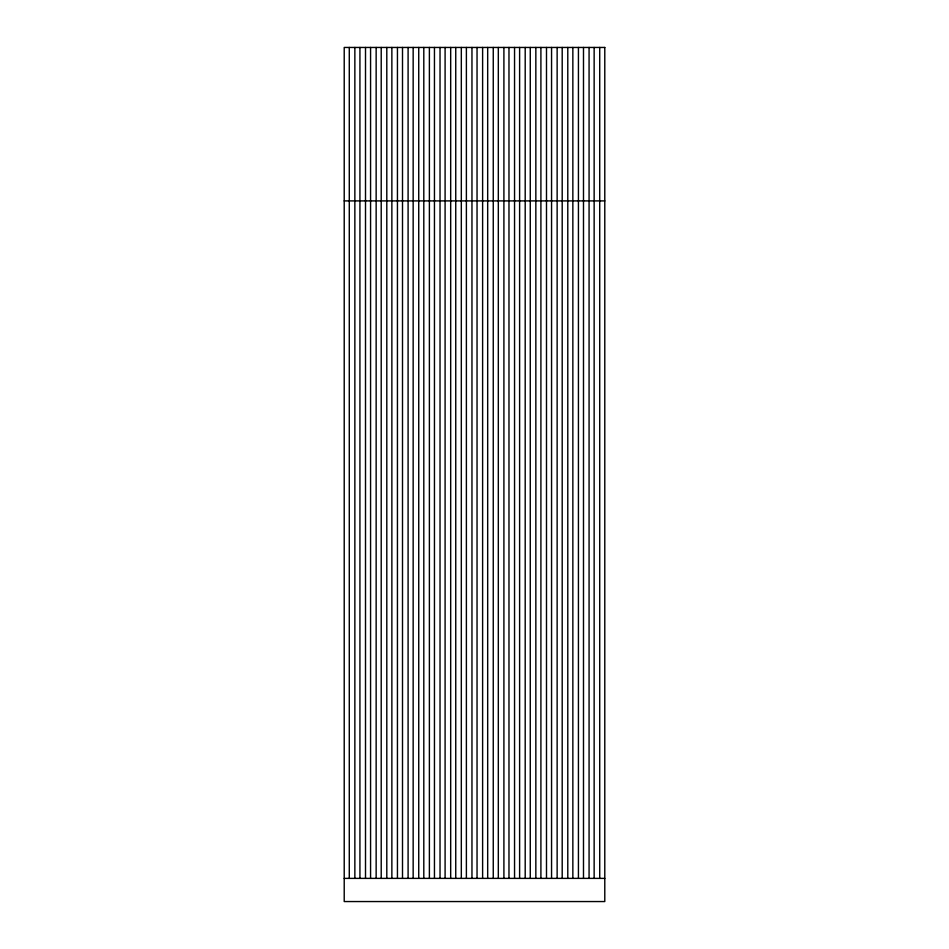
<?xml version="1.0" encoding="UTF-8"?>
<svg xmlns="http://www.w3.org/2000/svg" width="949" height="949" viewBox="0 0 949 949"><rect width="100%" height="100%" fill="white"/><g stroke="black" fill="none" stroke-linecap="round" stroke-linejoin="round"><path stroke-width="1.42" d="M344.214 200.903L407.88 200.903M408.094 200.903L423.8 200.903M424.167 200.903L471.534 200.903M471.961 200.903L477.039 200.903M477.466 200.903L524.833 200.903M525.2 200.903L540.906 200.903M541.12 200.903L604.786 200.903M344.214 878.383L604.786 878.383M599.721 47.45L599.721 878.383M594.145 47.45L594.145 878.383M589.068 47.45L589.068 878.383M583.493 47.45L583.493 878.383M578.427 47.45L578.427 878.383M572.852 47.45L572.852 878.383M567.787 47.45L567.787 878.383M562.199 47.45L562.199 878.383M557.134 47.45L557.134 878.383M551.559 47.45L551.559 878.383M546.494 47.45L546.494 878.383M540.906 47.45L540.906 878.383M535.841 47.45L535.841 878.383M530.266 47.45L530.266 878.383M525.2 47.45L525.2 878.383M519.613 47.45L519.613 878.383M514.548 47.45L514.548 878.383M508.972 47.45L508.972 878.383M503.907 47.45L503.907 878.383M498.32 47.45L498.32 878.383M493.255 47.45L493.255 878.383M487.679 47.45L487.679 878.383M482.614 47.45L482.614 878.383M477.039 47.45L477.039 878.383M471.961 47.45L471.961 878.383M466.386 47.45L466.386 878.383M461.321 47.45L461.321 878.383M455.745 47.45L455.745 878.383M450.68 47.45L450.68 878.383M445.093 47.45L445.093 878.383M440.028 47.45L440.028 878.383M434.452 47.45L434.452 878.383M429.387 47.45L429.387 878.383M423.8 47.45L423.8 878.383M418.734 47.45L418.734 878.383M413.159 47.45L413.159 878.383M408.094 47.45L408.094 878.383M402.506 47.45L402.506 878.383M397.441 47.45L397.441 878.383M391.866 47.45L391.866 878.383M386.801 47.45L386.801 878.383M381.213 47.45L381.213 878.383M376.148 47.45L376.148 878.383M370.573 47.45L370.573 878.383M365.507 47.45L365.507 878.383M359.932 47.45L359.932 878.383M354.855 47.45L354.855 878.383M349.279 47.45L349.279 878.383M604.786 47.45L344.214 47.45L344.214 901.55L604.786 901.55L604.786 47.45"/></g></svg>
